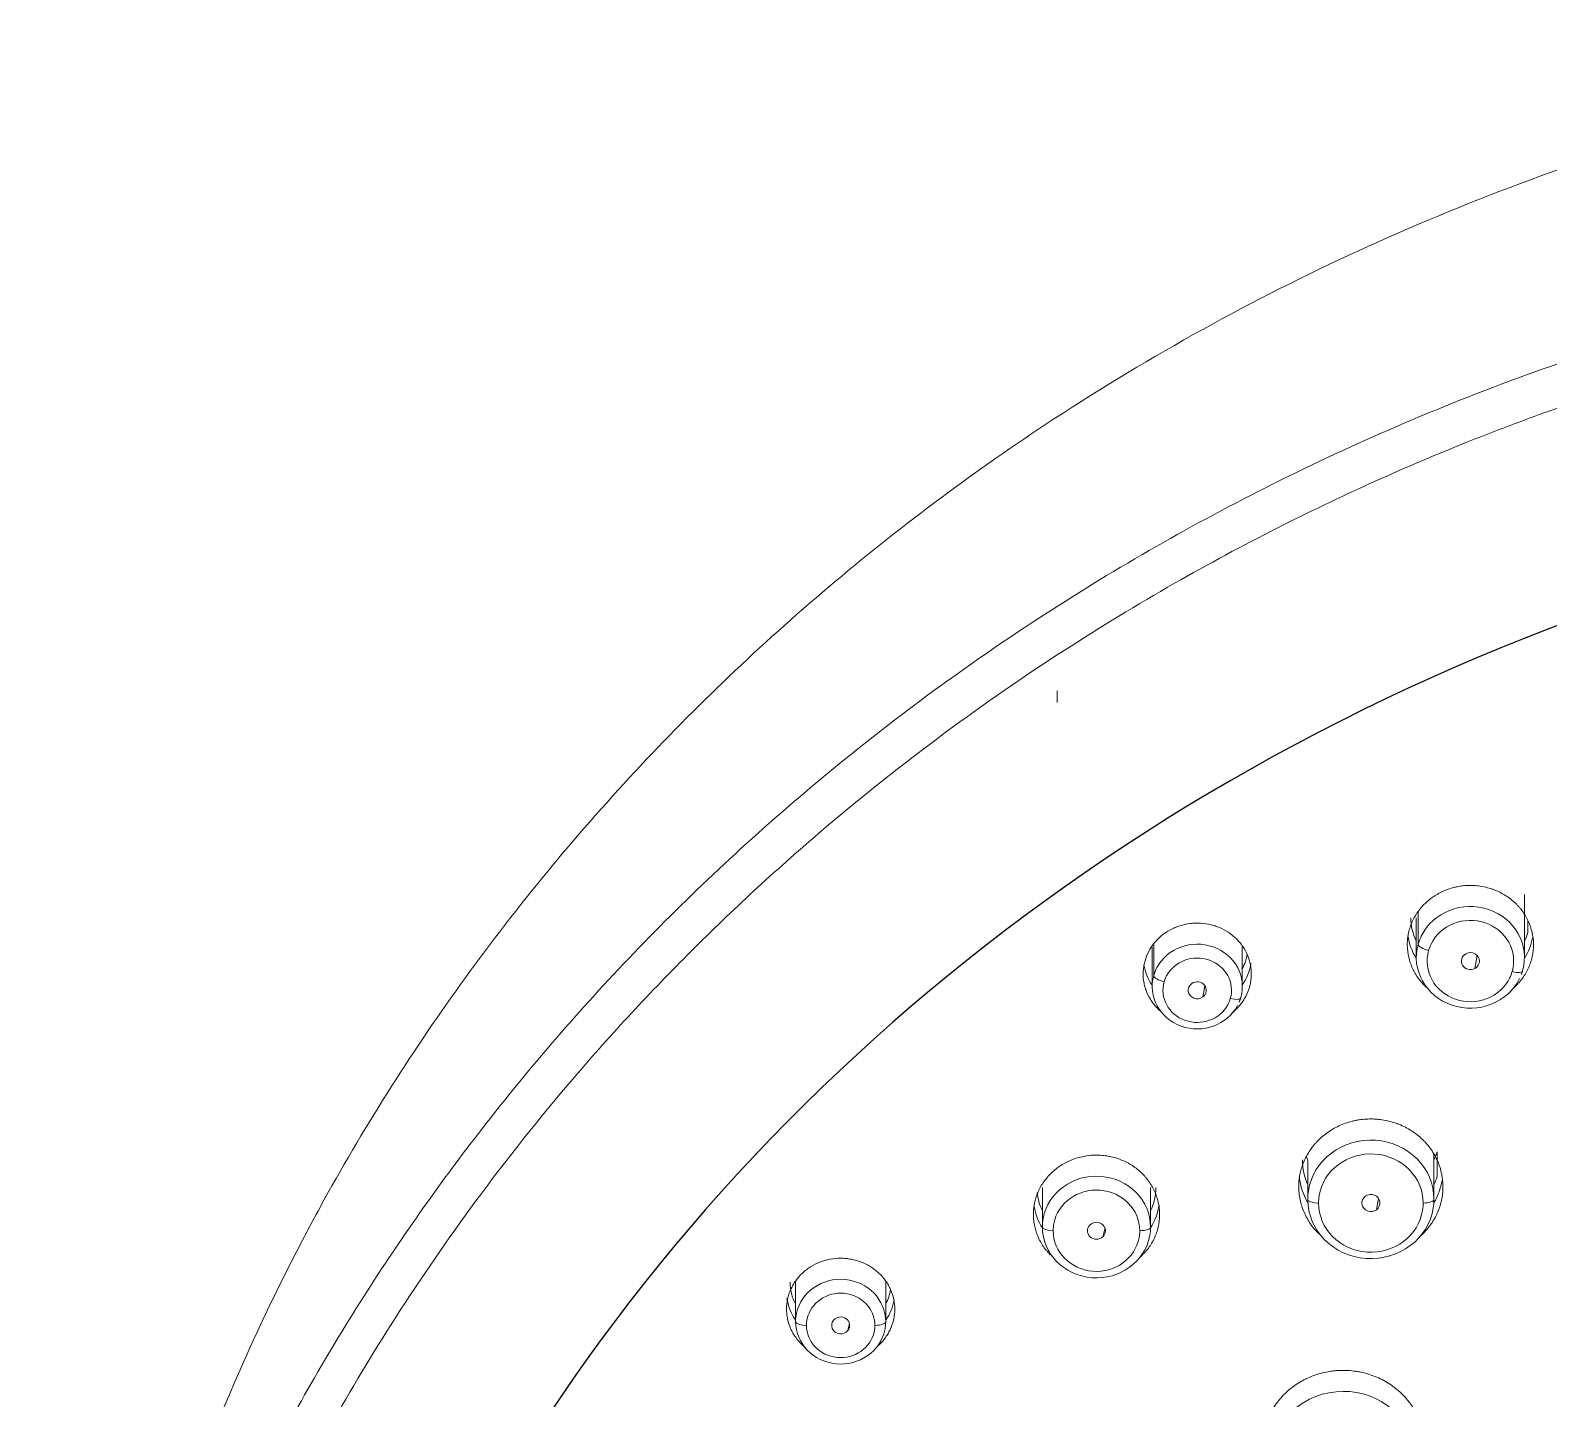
# Model space of a CAD drawing. Extents: x 3349 to 5808, y -3 to 827.
# Drawn here: x 3815.81 to 3849.5, y 551.68 to 582.03 of the extents above; entities that cross this region are included whole.
import ezdxf

# ---------------------------------------------------------------- set-up
doc = ezdxf.new("R2010")
doc.units = 0
doc.header["$LTSCALE"] = 4
doc.header["$MEASUREMENT"] = 0
doc.layers.get('0').update_dxf_attribs({"linetype": 'CONTINUOUS'})
doc.layers.add('1', color=7, linetype='CONTINUOUS')

msp = doc.modelspace()

# ---------------------------------------------------------------- linework, layer by layer
at = {"color": 7, "ltscale": 0.5}
msp.add_ellipse((3868.108, 529.628), major_axis=(-47.422, 0), ratio=0.896694, start_param=1.587359, end_param=7.826525, dxfattribs=at)
at = {"layer": '1', "color": 7, "linetype": 'Continuous', "lineweight": 18}
for p, q in [((3848.964, 562.345), (3848.964, 562.861)), ((3846.564, 562.345), (3846.564, 561.469)), ((3848.964, 561.469), (3848.964, 562.345)), ((3840.703, 561.697), (3840.703, 560.822)), ((3842.703, 560.822), (3842.703, 561.697)), ((3844.156, 556.102), (3844.156, 556.977)), ((3846.956, 556.977), (3846.956, 557.069)), ((3846.956, 556.102), (3846.956, 556.977)), ((3838.267, 555.488), (3838.267, 556.364)), ((3840.667, 555.488), (3840.667, 556.364)), ((3832.791, 553.389), (3832.791, 554.264)), ((3834.791, 553.389), (3834.791, 554.264))]:
    msp.add_line(p, q, dxfattribs=at)
at = {"layer": '1', "color": 7, "linetype": 'Continuous', "lineweight": 13}
for p, q in [((3846.605, 561.761), (3846.605, 562.468)), ((3849.039, 562.273), (3849.039, 562.024)), ((3840.737, 561.065), (3840.737, 561.745)), ((3847.865, 561.223), (3847.917, 561.509)), ((3841.825, 560.59), (3841.873, 560.839)), ((3847.024, 557.155), (3847.024, 556.608)), ((3845.678, 555.87), (3845.726, 556.119)), ((3839.609, 555.273), (3839.657, 555.467)), ((3833.95, 553.192), (3833.987, 553.347))]:
    msp.add_line(p, q, dxfattribs=at)
at = {"layer": '1', "color": 7, "linetype": 'Continuous', "lineweight": 18}
for centre, major_axis, ratio, start_param, end_param in [((3847.764, 561.469), (-1.2, 0), 0.939693, 2.879793, 5.850757), ((3847.764, 562.345), (1.32, 0), 0.939693, 3.141626, 3.571337), ((3847.764, 562.892), (-1.32, 0), 0.939693, 2.711865, 2.732237), ((3847.764, 562.345), (1.32, 0), 0.939693, 5.853458, 6.021386), ((3841.703, 560.822), (-1, 0), 0.939693, 2.879793, 5.816631), ((3847.764, 562.126), (-1.4, 0), 0.939693, 0.139694, 0.541393), ((3847.764, 561.469), (-1.2, 0), 0.939693, 6.021386, 8.99235), ((3847.764, 562.126), (-1.4, 0), 0.939693, 2.6002, 2.970564), ((3841.703, 561.478), (-1.2, 0), 0.939693, 0.158834, 0.585674), ((3841.703, 561.697), (1.123, 0), 0.939693, 5.810424, 6.130769), ((3841.703, 561.478), (-1.2, 0), 0.939693, 2.555911, 3.018432), ((3847.765, 561.387), (-0.2, 0), 0.939854, 5.238228, 8.37982), ((3847.765, 561.387), (-0.2, 0), 0.939854, 2.096635, 5.238228), ((3841.703, 560.822), (-1, 0), 0.939693, 6.021386, 8.958224), ((3841.703, 560.739), (-0.2, 0.001), 0.939839, 2.22989, 5.371482), ((3841.703, 560.739), (-0.2, 0.001), 0.939839, 5.371482, 8.513075), ((3845.556, 556.102), (-1.4, 0), 0.939693, 3.141593, 6.136932), ((3845.556, 556.977), (1.52, 0), 0.939693, 3.141625, 3.541639), ((3845.556, 557.525), (-1.52, 0), 0.939693, 0.34227, 0.400045), ((3845.556, 557.525), (-1.52, 0), 0.939693, 2.741563, 2.879793), ((3839.467, 555.488), (-1.2, 0), 0.939693, 3.141593, 6.112556), ((3845.556, 556.759), (-1.6, 0), 0.939693, 0.113269, 0.508259), ((3845.556, 556.977), (1.52, 0), 0.939693, 5.883156, 6.021386), ((3839.467, 556.364), (1.32, 0), 0.939693, 3.228526, 3.571304), ((3839.467, 556.364), (1.32, 0), 0.939693, 5.853475, 6.283185), ((3845.556, 556.102), (-1.4, 0), 0.939693, 6.136932, 6.283185), ((3845.556, 556.02), (-0.2, 0), 0.93973, 2.226318, 5.367911), ((3845.556, 556.759), (-1.6, 0), 0.939693, 2.633333, 2.984063), ((3839.467, 556.145), (-1.4, 0), 0.939693, 0.156315, 0.541352), ((3839.467, 556.145), (-1.4, 0), 0.939693, 2.600232, 3.016138), ((3845.556, 556.102), (-1.4, 0), 0.939693, 0, 2.995339), ((3845.556, 556.02), (-0.2, 0), 0.93973, 5.367911, 8.509504), ((3845.556, 556.102), (-1.4, 0), 0.939693, 2.995339, 3.141593), ((3839.467, 555.488), (-1.2, 0), 0.939693, 6.112556, 6.283185), ((3839.467, 555.406), (-0.2, 0.001), 0.939692, 2.358799, 5.500392), ((3839.467, 555.488), (-1.2, 0), 0.939693, 0, 2.970964), ((3839.467, 555.406), (-0.2, 0.001), 0.939692, 5.500392, 8.641984), ((3839.467, 555.488), (-1.2, 0), 0.939693, 2.970964, 3.141593), ((3833.791, 554.264), (1.123, 0), 0.939693, 3.141609, 3.61432), ((3833.791, 553.389), (-1, 0), 0.939693, 3.141593, 6.078431), ((3833.791, 554.045), (-1.2, 0), 0.939693, 0.116534, 0.585662), ((3833.791, 554.264), (1.123, 0), 0.939693, 5.810441, 6.12244), ((3833.791, 554.045), (-1.2, 0), 0.939693, 2.555931, 2.990403), ((3833.791, 553.389), (-1, 0), 0.939693, 6.078431, 6.283185), ((3833.791, 553.389), (-1, 0), 0.939693, 0, 2.936838), ((3833.791, 553.306), (-0.2, 0.001), 0.939542, 5.633258, 8.774851), ((3833.791, 553.306), (-0.2, 0.001), 0.939542, 2.491666, 5.633258), ((3833.791, 553.389), (-1, 0), 0.939693, 2.936838, 3.141593), ((3844.944, 550.34), (-1.6, 0), 0.939693, 3.403392, 6.417013)]:
    msp.add_ellipse(centre, major_axis=major_axis, ratio=ratio, start_param=start_param, end_param=end_param, dxfattribs=at)
at = {"layer": '1', "color": 7, "linetype": 'Continuous', "lineweight": 13}
for centre, major_axis, ratio, start_param, end_param in [((3847.764, 561.387), (-0.96, 0), 0.939693, 2.879793, 5.850757), ((3847.764, 561.469), (-1.2, 0), 0.939693, 5.850757, 6.021386), ((3846.837, 561.702), (0.231, -0.066), 0.330366, 3.235518, 4.806314), ((3847.764, 561.387), (-0.96, 0), 0.939693, 6.021386, 8.99235), ((3847.764, 561.387), (-0.96, 0), 0.939693, 5.850757, 6.021386), ((3841.703, 560.739), (-0.76, 0), 0.939693, 2.879793, 5.816631), ((3841.703, 560.822), (-1, 0), 0.939693, 5.816631, 6.021386), ((3840.969, 561.006), (0.231, -0.066), 0.330366, 3.235518, 4.806314), ((3841.703, 560.739), (-0.76, 0), 0.939693, 5.816631, 6.021386), ((3847.764, 561.387), (-0.96, 0), 0.939693, 2.709164, 2.879793), ((3848.692, 561.235), (-0.231, 0.066), 0.330366, 1.664722, 3.235518), ((3841.703, 560.739), (-0.76, 0), 0.939693, 6.021386, 8.958224), ((3841.703, 560.739), (-0.76, 0), 0.939693, 2.675039, 2.879793), ((3842.437, 560.637), (-0.231, 0.066), 0.330366, 1.664722, 3.235518), ((3845.556, 556.02), (-1.16, 0), 0.939693, 3.141593, 6.136932), ((3845.556, 556.977), (1.4, 0), 0.939693, 0, 0.108434), ((3839.467, 555.406), (-0.96, 0), 0.939693, 3.141593, 6.112556), ((3844.396, 556.102), (0.24, 0), 0.34202, 3.141593, 4.712389), ((3845.556, 556.02), (-1.16, 0), 0.939693, 6.136932, 6.283185), ((3845.556, 556.02), (-1.16, 0), 0.939693, 0, 2.995339), ((3845.556, 556.02), (-1.16, 0), 0.939693, 2.995339, 3.141593), ((3846.716, 556.102), (-0.24, 0), 0.34202, 1.570796, 3.141593), ((3839.467, 555.406), (-0.96, 0), 0.939693, 6.112556, 6.283185), ((3838.507, 555.488), (0.24, 0), 0.34202, 3.141593, 4.712389), ((3839.467, 555.406), (-0.96, 0), 0.939693, 0, 2.970964), ((3839.467, 555.406), (-0.96, 0), 0.939693, 2.970964, 3.141593), ((3840.427, 555.488), (-0.24, 0), 0.34202, 1.570796, 3.141593), ((3833.791, 553.307), (-0.76, 0), 0.939693, 3.141593, 6.078431), ((3833.031, 553.389), (0.24, 0), 0.34202, 3.141593, 4.712389), ((3833.791, 553.307), (-0.76, 0), 0.939693, 6.078431, 6.283185), ((3833.791, 553.307), (-0.76, 0), 0.939693, 0, 2.936838), ((3833.791, 553.307), (-0.76, 0), 0.939693, 2.936838, 3.141593), ((3834.551, 553.389), (-0.24, 0), 0.34202, 1.570796, 3.141593)]:
    msp.add_ellipse(centre, major_axis=major_axis, ratio=ratio, start_param=start_param, end_param=end_param, dxfattribs=at)
at = {"layer": '1', "color": 7, "linetype": 'Continuous', "lineweight": 18}
for points, knots in [([(3867.787, 582.027), (3865.172, 582.028), (3862.558, 581.84), (3858.681, 581.279), (3857.396, 581.046), (3854.849, 580.486), (3853.587, 580.161), (3849.844, 579.049), (3847.409, 578.129), (3842.719, 575.95), (3840.463, 574.691), (3838.323, 573.278)], [0, 0, 0, 0, 0.25, 0.25, 0.375, 0.375, 0.5, 0.5, 0.75, 0.75, 1, 1, 1, 1]), ([(3867.787, 577.688), (3866.647, 577.688), (3865.515, 577.653), (3863.272, 577.515), (3862.162, 577.412), (3858.869, 577.008), (3856.725, 576.611), (3852.571, 575.59), (3850.561, 574.967), (3847.66, 573.886), (3846.713, 573.501), (3844.859, 572.687), (3843.952, 572.258), (3841.296, 570.908), (3839.611, 569.926), (3836.42, 567.83), (3834.915, 566.716), (3832.091, 564.386), (3830.771, 563.17), (3828.317, 560.663), (3827.183, 559.372), (3825.096, 556.742), (3824.143, 555.404), (3822.412, 552.702), (3821.632, 551.339), (3820.237, 548.61), (3819.622, 547.243), (3818.545, 544.523), (3818.083, 543.17), (3817.299, 540.493), (3816.978, 539.169), (3816.461, 536.563), (3816.264, 535.281), (3815.98, 532.77), (3815.892, 531.541), (3815.811, 529.142), (3815.818, 527.973), (3815.916, 525.699), (3816.007, 524.595), (3816.256, 522.458), (3816.414, 521.425), (3816.785, 519.431), (3816.998, 518.47), (3817.466, 516.623), (3817.722, 515.737), (3818.261, 514.038), (3818.545, 513.225), (3819.13, 511.673), (3819.431, 510.933), (3820.04, 509.523), (3820.348, 508.854), (3820.961, 507.583), (3821.267, 506.982), (3821.868, 505.845), (3822.163, 505.31), (3822.737, 504.302), (3823.015, 503.83), (3823.547, 502.945), (3823.802, 502.533), (3824.284, 501.767), (3824.511, 501.413), (3825.146, 500.434), (3825.509, 499.894), (3825.951, 499.247), (3826.081, 499.059), (3826.25, 498.816), (3826.302, 498.742), (3826.373, 498.641), (3826.407, 498.593), (3826.444, 498.541), (3826.461, 498.516), (3826.47, 498.504), (3826.474, 498.498), (3826.476, 498.495), (3826.477, 498.494), (3826.477, 498.493), (3826.478, 498.493), (3826.478, 498.492), (3826.478, 498.492), (3826.478, 498.492), (3826.478, 498.492), (3826.478, 498.492), (3827.078, 497.644), (3827.7, 496.803), (3828.999, 495.145), (3829.675, 494.328), (3830.726, 493.122), (3831.082, 492.724), (3831.807, 491.933), (3832.175, 491.541), (3833.296, 490.377), (3834.063, 489.615), (3835.223, 488.48), (3835.611, 488.103), (3836.388, 487.348), (3836.776, 486.97), (3837.939, 485.83), (3838.712, 485.064), (3840.242, 483.506), (3840.999, 482.715), (3842.486, 481.1), (3843.217, 480.275), (3844.636, 478.582), (3845.326, 477.714), (3846.647, 475.926), (3847.279, 475.006), (3848.171, 473.584), (3848.459, 473.103), (3849.014, 472.126), (3849.281, 471.631), (3850.053, 470.124), (3850.528, 469.093), (3851.177, 467.513), (3851.383, 466.981), (3851.774, 465.906), (3851.96, 465.363), (3852.487, 463.722), (3852.799, 462.61), (3853.355, 460.359), (3853.598, 459.219), (3854.023, 456.919), (3854.205, 455.759), (3854.521, 453.422), (3854.655, 452.245), (3854.885, 449.88), (3854.982, 448.691), (3855.086, 447.198), (3855.109, 446.862), (3855.131, 446.52), (3855.133, 446.478), (3855.134, 446.469), (3855.134, 446.464), (3855.135, 446.449), (3855.137, 446.42), (3855.144, 446.313), (3855.159, 446.059), (3855.211, 445.197), (3855.253, 444.404), (3855.346, 442.48), (3855.397, 432.158), (3855.485, 429.491), (3855.52, 428.132), (3855.58, 425.364), (3855.605, 423.955), (3855.646, 421.087), (3855.664, 419.628), (3855.695, 416.66), (3855.708, 415.152), (3855.73, 412.085), (3855.74, 410.527), (3855.749, 408.746), (3855.75, 408.523), (3855.751, 408.297), (3855.751, 408.269), (3855.751, 408.264), (3855.751, 408.262), (3855.751, 408.258), (3855.751, 408.249), (3855.751, 408.224), (3855.752, 408.14), (3855.753, 407.942), (3855.756, 407.275), (3855.758, 406.676), (3855.764, 405.252), (3855.767, 404.322), (3855.775, 401.586), (3855.779, 399.837), (3855.785, 396.489), (3855.787, 394.889), (3855.791, 390.315), (3855.792, 387.565), (3855.793, 382.663), (3855.793, 380.511), (3855.793, 378.658)], [0, 0, 0, 0, 0.007812, 0.007812, 0.015625, 0.015625, 0.03125, 0.03125, 0.046875, 0.046875, 0.054687, 0.054687, 0.0625, 0.0625, 0.078125, 0.078125, 0.09375, 0.09375, 0.109375, 0.109375, 0.125, 0.125, 0.140625, 0.140625, 0.15625, 0.15625, 0.171875, 0.171875, 0.1875, 0.1875, 0.203125, 0.203125, 0.21875, 0.21875, 0.234375, 0.234375, 0.25, 0.25, 0.265625, 0.265625, 0.28125, 0.28125, 0.296875, 0.296875, 0.3125, 0.3125, 0.328125, 0.328125, 0.34375, 0.34375, 0.359375, 0.359375, 0.375, 0.375, 0.390625, 0.390625, 0.40625, 0.40625, 0.421875, 0.421875, 0.4375, 0.4375, 0.46875, 0.46875, 0.484375, 0.484375, 0.492187, 0.492187, 0.496094, 0.498047, 0.499023, 0.499512, 0.499756, 0.499878, 0.499939, 0.499969, 0.499985, 0.499992, 0.499996, 0.499998, 0.499998, 0.5, 0.5, 0.515625, 0.515625, 0.53125, 0.53125, 0.539062, 0.539062, 0.546875, 0.546875, 0.5625, 0.5625, 0.570312, 0.570312, 0.578125, 0.578125, 0.59375, 0.59375, 0.609375, 0.609375, 0.625, 0.625, 0.640625, 0.640625, 0.65625, 0.65625, 0.664062, 0.664062, 0.671875, 0.671875, 0.6875, 0.6875, 0.695312, 0.695312, 0.703125, 0.703125, 0.71875, 0.71875, 0.734375, 0.734375, 0.75, 0.75, 0.765625, 0.765625, 0.78125, 0.78125, 0.785156, 0.785645, 0.785706, 0.785706, 0.785767, 0.785767, 0.785889, 0.786133, 0.787109, 0.789062, 0.796875, 0.796875, 0.8125, 0.8125, 0.828125, 0.828125, 0.84375, 0.84375, 0.859375, 0.859375, 0.875, 0.875, 0.890625, 0.890625, 0.892578, 0.892822, 0.892853, 0.892853, 0.892868, 0.892868, 0.892883, 0.892944, 0.893066, 0.893555, 0.894531, 0.898437, 0.898437, 0.90625, 0.90625, 0.921875, 0.921875, 0.9375, 0.9375, 0.96875, 0.96875, 1, 1, 1, 1]), ([(3838.323, 573.278), (3837.487, 572.725), (3836.668, 572.149), (3835.069, 570.951), (3832.727, 569.086), (3830.57, 567.03), (3828.551, 564.86), (3827.901, 564.118), (3826.649, 562.599), (3824.845, 560.267), (3823.005, 557.377), (3821.862, 555.226), (3821.418, 554.36), (3820.773, 553.05), (3819.416, 549.931), (3818.51, 547.172), (3817.903, 544.847), (3817.789, 544.381), (3817.576, 543.447), (3817.33, 542.283), (3817.13, 541.11), (3817.028, 540.406)], [0, 0, 0, 0, 0.072762, 0.072762, 0.145523, 0.291047, 0.291047, 0.363808, 0.363808, 0.43657, 0.582093, 0.618474, 0.618474, 0.654855, 0.727617, 0.87314, 0.87314, 0.909521, 0.909521, 0.945902, 1, 1, 1, 1]), ([(3846.798, 560.797), (3846.779, 560.814), (3846.761, 560.831), (3846.727, 560.865), (3846.712, 560.881), (3846.682, 560.914), (3846.668, 560.931), (3846.598, 561.017), (3846.55, 561.089), (3846.499, 561.186), (3846.489, 561.205), (3846.471, 561.245), (3846.462, 561.265), (3846.438, 561.326), (3846.424, 561.367), (3846.388, 561.491), (3846.374, 561.576), (3846.366, 561.684), (3846.365, 561.706), (3846.364, 561.749), (3846.364, 561.771), (3846.367, 561.835), (3846.374, 561.921), (3846.39, 562.005), (3846.406, 562.068), (3846.412, 562.089), (3846.424, 562.13), (3846.431, 562.151), (3846.468, 562.254), (3846.506, 562.332), (3846.574, 562.443), (3846.599, 562.479), (3846.639, 562.532), (3846.653, 562.55), (3846.682, 562.584), (3846.697, 562.6), (3846.772, 562.681), (3846.838, 562.74), (3846.929, 562.805), (3846.948, 562.818), (3846.986, 562.843), (3847.005, 562.855), (3847.064, 562.889), (3847.104, 562.91), (3847.226, 562.967), (3847.312, 562.997), (3847.423, 563.025), (3847.446, 563.03), (3847.491, 563.04), (3847.513, 563.044), (3847.581, 563.054), (3847.671, 563.064), (3847.763, 563.065), (3847.832, 563.063), (3847.855, 563.062), (3847.901, 563.059), (3847.924, 563.056), (3848.037, 563.042), (3848.126, 563.023), (3848.235, 562.988), (3848.256, 562.981), (3848.299, 562.965), (3848.32, 562.957), (3848.383, 562.93), (3848.424, 562.91), (3848.464, 562.888)], [0, 0, 0, 0, 0.019276, 0.019276, 0.036185, 0.036185, 0.053094, 0.053094, 0.12073, 0.12073, 0.137639, 0.137639, 0.154548, 0.154548, 0.188367, 0.188367, 0.256003, 0.256003, 0.272912, 0.272912, 0.289821, 0.289821, 0.323639, 0.357457, 0.357457, 0.374366, 0.374366, 0.391275, 0.391275, 0.458911, 0.458911, 0.492729, 0.492729, 0.509638, 0.509638, 0.526547, 0.526547, 0.594183, 0.594183, 0.611092, 0.611092, 0.628001, 0.628001, 0.661819, 0.661819, 0.729456, 0.729456, 0.746365, 0.746365, 0.763274, 0.763274, 0.797092, 0.83091, 0.83091, 0.847819, 0.847819, 0.864728, 0.864728, 0.932364, 0.932364, 0.949273, 0.949273, 0.966182, 0.966182, 1, 1, 1, 1]), ([(3848.464, 562.888), (3848.545, 562.845), (3848.619, 562.795), (3848.722, 562.71), (3848.754, 562.68), (3848.802, 562.633), (3848.817, 562.617), (3848.847, 562.584), (3848.861, 562.567), (3848.931, 562.481), (3848.979, 562.409), (3849.03, 562.312), (3849.04, 562.293), (3849.058, 562.253), (3849.067, 562.233), (3849.091, 562.172), (3849.105, 562.131), (3849.14, 562.007), (3849.155, 561.922), (3849.163, 561.814), (3849.164, 561.792), (3849.165, 561.749), (3849.164, 561.727), (3849.162, 561.663), (3849.155, 561.577), (3849.138, 561.493), (3849.123, 561.43), (3849.117, 561.409), (3849.105, 561.368), (3849.098, 561.347), (3849.061, 561.244), (3849.023, 561.166), (3848.955, 561.055), (3848.93, 561.018), (3848.889, 560.966), (3848.876, 560.948), (3848.847, 560.914), (3848.832, 560.898), (3848.781, 560.843), (3848.743, 560.807), (3848.703, 560.772)], [0, 0, 0, 0, 0.104205, 0.104205, 0.156307, 0.156307, 0.182358, 0.182358, 0.208409, 0.208409, 0.312614, 0.312614, 0.338665, 0.338665, 0.364716, 0.364716, 0.416819, 0.416819, 0.521023, 0.521023, 0.547075, 0.547075, 0.573126, 0.573126, 0.625228, 0.67733, 0.67733, 0.703382, 0.703382, 0.729433, 0.729433, 0.833637, 0.833637, 0.88574, 0.88574, 0.911791, 0.911791, 0.937842, 0.937842, 1, 1, 1, 1]), ([(3842.014, 562.191), (3841.937, 562.21), (3841.86, 562.222), (3841.743, 562.229), (3841.704, 562.23), (3841.645, 562.228), (3841.625, 562.227), (3841.585, 562.224), (3841.566, 562.222), (3841.468, 562.21), (3841.392, 562.193), (3841.299, 562.164), (3841.281, 562.157), (3841.244, 562.144), (3841.226, 562.137), (3841.172, 562.114), (3841.137, 562.097), (3841.035, 562.041), (3840.972, 561.999), (3840.898, 561.938), (3840.883, 561.925), (3840.855, 561.899), (3840.841, 561.886), (3840.801, 561.846), (3840.75, 561.79), (3840.705, 561.729), (3840.674, 561.682), (3840.664, 561.666), (3840.645, 561.634), (3840.636, 561.617), (3840.592, 561.534), (3840.565, 561.465), (3840.534, 561.359), (3840.526, 561.323), (3840.516, 561.268), (3840.513, 561.249), (3840.509, 561.212), (3840.507, 561.194), (3840.501, 561.102), (3840.503, 561.029), (3840.516, 560.937), (3840.519, 560.919), (3840.526, 560.882), (3840.53, 560.864), (3840.543, 560.81), (3840.554, 560.774), (3840.592, 560.67), (3840.624, 560.603), (3840.673, 560.522), (3840.684, 560.506), (3840.705, 560.475), (3840.738, 560.429), (3840.799, 560.358), (3840.853, 560.305), (3840.888, 560.274), (3840.894, 560.268), (3840.901, 560.263)], [0, 0, 0, 0, 0.073492, 0.073492, 0.110237, 0.110237, 0.12861, 0.12861, 0.146983, 0.146983, 0.220475, 0.220475, 0.238848, 0.238848, 0.257221, 0.257221, 0.293966, 0.293966, 0.367458, 0.367458, 0.385831, 0.385831, 0.404204, 0.404204, 0.44095, 0.477695, 0.477695, 0.496068, 0.496068, 0.514441, 0.514441, 0.587933, 0.587933, 0.624679, 0.624679, 0.643051, 0.643051, 0.661424, 0.661424, 0.734916, 0.734916, 0.753289, 0.753289, 0.771662, 0.771662, 0.808407, 0.808407, 0.881899, 0.881899, 0.900272, 0.900272, 0.918645, 0.955391, 0.992136, 0.992136, 1, 1, 1, 1]), ([(3842.47, 560.234), (3842.478, 560.241), (3842.486, 560.247), (3842.509, 560.265), (3842.523, 560.278), (3842.552, 560.304), (3842.566, 560.317), (3842.606, 560.358), (3842.657, 560.414), (3842.701, 560.474), (3842.732, 560.521), (3842.742, 560.537), (3842.761, 560.569), (3842.771, 560.586), (3842.814, 560.669), (3842.842, 560.738), (3842.872, 560.844), (3842.881, 560.88), (3842.89, 560.935), (3842.893, 560.954), (3842.898, 560.991), (3842.899, 561.009), (3842.906, 561.101), (3842.903, 561.175), (3842.891, 561.266), (3842.888, 561.284), (3842.88, 561.321), (3842.876, 561.339), (3842.863, 561.393), (3842.852, 561.429), (3842.815, 561.533), (3842.782, 561.6), (3842.733, 561.681), (3842.723, 561.697), (3842.701, 561.728), (3842.668, 561.774), (3842.608, 561.846), (3842.553, 561.899), (3842.496, 561.949), (3842.465, 561.973), (3842.372, 562.041), (3842.305, 562.08), (3842.218, 562.121), (3842.2, 562.128), (3842.164, 562.143), (3842.145, 562.15), (3842.09, 562.17), (3842.052, 562.181), (3842.014, 562.191)], [0, 0, 0, 0, 0.011769, 0.011769, 0.034229, 0.034229, 0.056689, 0.056689, 0.101608, 0.146528, 0.146528, 0.168988, 0.168988, 0.191447, 0.191447, 0.281287, 0.281287, 0.326206, 0.326206, 0.348666, 0.348666, 0.371126, 0.371126, 0.460965, 0.460965, 0.483425, 0.483425, 0.505884, 0.505884, 0.550804, 0.550804, 0.640643, 0.640643, 0.663103, 0.663103, 0.685563, 0.730482, 0.775402, 0.775402, 0.820322, 0.820322, 0.910161, 0.910161, 0.932621, 0.932621, 0.95508, 0.95508, 1, 1, 1, 1]), ([(3844.433, 555.31), (3844.418, 555.324), (3844.403, 555.338), (3844.371, 555.371), (3844.353, 555.389), (3844.319, 555.427), (3844.302, 555.446), (3844.222, 555.544), (3844.167, 555.627), (3844.11, 555.737), (3844.093, 555.771), (3844.078, 555.805), (3844.068, 555.828), (3844.063, 555.839), (3844.04, 555.897), (3844.024, 555.944), (3843.983, 556.086), (3843.966, 556.183), (3843.958, 556.306), (3843.957, 556.331), (3843.956, 556.381), (3843.956, 556.406), (3843.958, 556.479), (3843.967, 556.577), (3843.986, 556.674), (3844.003, 556.745), (3844.01, 556.769), (3844.024, 556.817), (3844.032, 556.841), (3844.074, 556.958), (3844.118, 557.047), (3844.196, 557.174), (3844.224, 557.216), (3844.27, 557.276), (3844.286, 557.296), (3844.319, 557.335), (3844.335, 557.354), (3844.422, 557.446), (3844.498, 557.513), (3844.602, 557.588), (3844.623, 557.603), (3844.655, 557.624), (3844.666, 557.631), (3844.688, 557.645), (3844.744, 557.678), (3844.801, 557.708), (3844.941, 557.773), (3845.039, 557.807), (3845.166, 557.84), (3845.192, 557.846), (3845.243, 557.856), (3845.269, 557.861), (3845.346, 557.873), (3845.45, 557.884), (3845.554, 557.886), (3845.633, 557.883), (3845.659, 557.882), (3845.712, 557.878), (3845.738, 557.875), (3845.868, 557.859), (3845.969, 557.837), (3846.093, 557.798), (3846.118, 557.789), (3846.167, 557.771), (3846.191, 557.761), (3846.263, 557.731), (3846.31, 557.708), (3846.356, 557.683)], [0, 0, 0, 0, 0.013773, 0.013773, 0.030777, 0.030777, 0.047781, 0.047781, 0.115797, 0.115797, 0.132801, 0.141303, 0.141303, 0.149804, 0.149804, 0.183812, 0.183812, 0.251828, 0.251828, 0.268832, 0.268832, 0.285836, 0.285836, 0.319844, 0.353851, 0.353851, 0.370855, 0.370855, 0.387859, 0.387859, 0.455875, 0.455875, 0.489883, 0.489883, 0.506887, 0.506887, 0.523891, 0.523891, 0.591906, 0.591906, 0.60891, 0.60891, 0.617412, 0.617412, 0.625914, 0.659922, 0.659922, 0.727937, 0.727937, 0.744941, 0.744941, 0.761945, 0.761945, 0.795953, 0.829961, 0.829961, 0.846965, 0.846965, 0.863969, 0.863969, 0.931984, 0.931984, 0.948988, 0.948988, 0.965992, 0.965992, 1, 1, 1, 1]), ([(3846.356, 557.683), (3846.447, 557.634), (3846.532, 557.576), (3846.65, 557.479), (3846.687, 557.445), (3846.741, 557.391), (3846.759, 557.373), (3846.793, 557.335), (3846.809, 557.316), (3846.889, 557.218), (3846.944, 557.135), (3847.002, 557.025), (3847.019, 556.991), (3847.034, 556.957), (3847.044, 556.934), (3847.049, 556.922), (3847.072, 556.864), (3847.088, 556.817), (3847.128, 556.675), (3847.145, 556.579), (3847.154, 556.455), (3847.155, 556.43), (3847.156, 556.381), (3847.156, 556.356), (3847.153, 556.283), (3847.145, 556.185), (3847.126, 556.088), (3847.108, 556.016), (3847.102, 555.993), (3847.087, 555.945), (3847.08, 555.921), (3847.037, 555.804), (3846.994, 555.715), (3846.916, 555.587), (3846.888, 555.546), (3846.842, 555.486), (3846.826, 555.466), (3846.793, 555.427), (3846.776, 555.408), (3846.725, 555.353), (3846.689, 555.318), (3846.652, 555.285)], [0, 0, 0, 0, 0.105352, 0.105352, 0.158028, 0.158028, 0.184366, 0.184366, 0.210704, 0.210704, 0.316056, 0.316056, 0.342394, 0.355563, 0.355563, 0.368732, 0.368732, 0.421407, 0.421407, 0.526759, 0.526759, 0.553097, 0.553097, 0.579435, 0.579435, 0.632111, 0.684787, 0.684787, 0.711125, 0.711125, 0.737463, 0.737463, 0.842815, 0.842815, 0.895491, 0.895491, 0.921829, 0.921829, 0.948167, 0.948167, 1, 1, 1, 1]), ([(3838.442, 554.872), (3838.433, 554.881), (3838.424, 554.89), (3838.4, 554.915), (3838.385, 554.932), (3838.357, 554.966), (3838.343, 554.983), (3838.302, 555.036), (3838.277, 555.072), (3838.209, 555.184), (3838.171, 555.262), (3838.134, 555.364), (3838.127, 555.385), (3838.115, 555.427), (3838.109, 555.448), (3838.093, 555.511), (3838.077, 555.595), (3838.069, 555.68), (3838.067, 555.745), (3838.067, 555.767), (3838.068, 555.81), (3838.069, 555.832), (3838.076, 555.94), (3838.091, 556.024), (3838.126, 556.149), (3838.14, 556.19), (3838.165, 556.25), (3838.173, 556.271), (3838.192, 556.31), (3838.201, 556.33), (3838.252, 556.426), (3838.3, 556.499), (3838.37, 556.585), (3838.384, 556.601), (3838.414, 556.635), (3838.429, 556.651), (3838.476, 556.698), (3838.509, 556.728), (3838.612, 556.813), (3838.686, 556.863), (3838.786, 556.917), (3838.806, 556.928), (3838.847, 556.947), (3838.868, 556.957), (3838.93, 556.983), (3839.015, 557.015), (3839.103, 557.039), (3839.17, 557.053), (3839.193, 557.058), (3839.238, 557.066), (3839.261, 557.069), (3839.375, 557.083), (3839.466, 557.086), (3839.58, 557.079), (3839.603, 557.077), (3839.648, 557.072), (3839.671, 557.069), (3839.74, 557.059), (3839.785, 557.05), (3839.829, 557.038)], [0, 0, 0, 0, 0.011031, 0.011031, 0.03005, 0.03005, 0.049068, 0.049068, 0.087105, 0.087105, 0.16318, 0.16318, 0.182199, 0.182199, 0.201217, 0.201217, 0.239255, 0.277292, 0.277292, 0.29631, 0.29631, 0.315329, 0.315329, 0.391404, 0.391404, 0.429441, 0.429441, 0.44846, 0.44846, 0.467478, 0.467478, 0.543553, 0.543553, 0.562571, 0.562571, 0.58159, 0.58159, 0.619627, 0.619627, 0.695702, 0.695702, 0.71472, 0.71472, 0.733739, 0.733739, 0.771776, 0.809814, 0.809814, 0.828832, 0.828832, 0.847851, 0.847851, 0.923925, 0.923925, 0.942944, 0.942944, 0.961963, 0.961963, 1, 1, 1, 1]), ([(3839.829, 557.038), (3839.919, 557.016), (3840.004, 556.985), (3840.127, 556.929), (3840.167, 556.908), (3840.225, 556.874), (3840.245, 556.862), (3840.283, 556.837), (3840.301, 556.824), (3840.392, 556.759), (3840.459, 556.7), (3840.534, 556.619), (3840.549, 556.603), (3840.578, 556.569), (3840.592, 556.551), (3840.632, 556.499), (3840.657, 556.462), (3840.725, 556.351), (3840.763, 556.273), (3840.8, 556.17), (3840.807, 556.15), (3840.82, 556.108), (3840.825, 556.087), (3840.841, 556.024), (3840.857, 555.94), (3840.865, 555.854), (3840.867, 555.79), (3840.867, 555.768), (3840.867, 555.725), (3840.866, 555.703), (3840.858, 555.595), (3840.843, 555.51), (3840.808, 555.386), (3840.794, 555.345), (3840.77, 555.284), (3840.761, 555.264), (3840.743, 555.224), (3840.733, 555.205), (3840.682, 555.108), (3840.634, 555.036), (3840.565, 554.95), (3840.55, 554.933), (3840.52, 554.9), (3840.505, 554.884), (3840.471, 554.85), (3840.452, 554.832), (3840.432, 554.814)], [0, 0, 0, 0, 0.092648, 0.092648, 0.138973, 0.138973, 0.162135, 0.162135, 0.185297, 0.185297, 0.277945, 0.277945, 0.301107, 0.301107, 0.324269, 0.324269, 0.370593, 0.370593, 0.463242, 0.463242, 0.486404, 0.486404, 0.509566, 0.509566, 0.55589, 0.602214, 0.602214, 0.625376, 0.625376, 0.648538, 0.648538, 0.741187, 0.741187, 0.787511, 0.787511, 0.810673, 0.810673, 0.833835, 0.833835, 0.926484, 0.926484, 0.949646, 0.949646, 0.972808, 0.972808, 1, 1, 1, 1]), ([(3833.791, 554.796), (3833.712, 554.796), (3833.634, 554.788), (3833.519, 554.767), (3833.481, 554.758), (3833.424, 554.742), (3833.405, 554.736), (3833.368, 554.724), (3833.35, 554.717), (3833.259, 554.682), (3833.19, 554.647), (3833.108, 554.596), (3833.092, 554.585), (3833.061, 554.563), (3833.045, 554.552), (3832.999, 554.516), (3832.97, 554.491), (3832.887, 554.413), (3832.837, 554.357), (3832.782, 554.28), (3832.772, 554.264), (3832.751, 554.232), (3832.742, 554.216), (3832.714, 554.167), (3832.681, 554.101), (3832.654, 554.031), (3832.637, 553.978), (3832.632, 553.961), (3832.622, 553.925), (3832.618, 553.906), (3832.598, 553.815), (3832.591, 553.742), (3832.591, 553.632), (3832.593, 553.595), (3832.598, 553.54), (3832.601, 553.521), (3832.607, 553.484), (3832.61, 553.466), (3832.629, 553.376), (3832.652, 553.305), (3832.689, 553.22), (3832.697, 553.203), (3832.714, 553.17), (3832.723, 553.153), (3832.751, 553.104), (3832.771, 553.072), (3832.836, 552.981), (3832.886, 552.924), (3832.956, 552.858), (3832.97, 552.845), (3832.993, 552.825), (3833.001, 552.818), (3833.01, 552.811)], [0, 0, 0, 0, 0.080681, 0.080681, 0.121021, 0.121021, 0.141192, 0.141192, 0.161362, 0.161362, 0.242043, 0.242043, 0.262213, 0.262213, 0.282383, 0.282383, 0.322724, 0.322724, 0.403405, 0.403405, 0.423575, 0.423575, 0.443745, 0.443745, 0.484086, 0.524426, 0.524426, 0.544596, 0.544596, 0.564767, 0.564767, 0.645448, 0.645448, 0.685788, 0.685788, 0.705958, 0.705958, 0.726129, 0.726129, 0.80681, 0.80681, 0.82698, 0.82698, 0.84715, 0.84715, 0.887491, 0.887491, 0.968171, 0.968171, 0.988342, 0.988342, 1, 1, 1, 1]), ([(3834.632, 552.863), (3834.634, 552.865), (3834.637, 552.868), (3834.695, 552.922), (3834.744, 552.979), (3834.799, 553.056), (3834.81, 553.072), (3834.83, 553.104), (3834.84, 553.12), (3834.868, 553.169), (3834.901, 553.235), (3834.927, 553.304), (3834.945, 553.357), (3834.95, 553.375), (3834.959, 553.411), (3834.964, 553.429), (3834.983, 553.52), (3834.991, 553.593), (3834.991, 553.704), (3834.989, 553.741), (3834.983, 553.796), (3834.981, 553.815), (3834.975, 553.851), (3834.972, 553.869), (3834.952, 553.96), (3834.93, 554.03), (3834.892, 554.115), (3834.884, 554.132), (3834.867, 554.166), (3834.859, 554.183), (3834.831, 554.232), (3834.811, 554.263), (3834.745, 554.355), (3834.696, 554.412), (3834.626, 554.478), (3834.612, 554.491), (3834.582, 554.516), (3834.568, 554.528), (3834.522, 554.563), (3834.459, 554.606), (3834.392, 554.644), (3834.323, 554.679), (3834.287, 554.695), (3834.178, 554.738), (3834.103, 554.759), (3834.007, 554.777), (3833.988, 554.781), (3833.949, 554.786), (3833.929, 554.788), (3833.87, 554.794), (3833.83, 554.796), (3833.791, 554.796)], [0, 0, 0, 0, 0.003819, 0.003819, 0.086834, 0.086834, 0.107588, 0.107588, 0.128341, 0.128341, 0.169849, 0.211356, 0.211356, 0.23211, 0.23211, 0.252864, 0.252864, 0.335879, 0.335879, 0.377387, 0.377387, 0.39814, 0.39814, 0.418894, 0.418894, 0.501909, 0.501909, 0.522663, 0.522663, 0.543417, 0.543417, 0.584924, 0.584924, 0.66794, 0.66794, 0.688693, 0.688693, 0.709447, 0.709447, 0.750955, 0.792462, 0.792462, 0.83397, 0.83397, 0.916985, 0.916985, 0.937739, 0.937739, 0.958492, 0.958492, 1, 1, 1, 1]), ([(3845.844, 552.083), (3845.792, 552.111), (3845.687, 552.161), (3845.524, 552.222), (3845.411, 552.252), (3845.325, 552.271), (3845.295, 552.277), (3845.237, 552.287), (3845.208, 552.291), (3845.12, 552.302), (3845.003, 552.311), (3844.886, 552.309), (3844.798, 552.304), (3844.754, 552.3), (3844.71, 552.295), (3844.68, 552.291), (3844.666, 552.289), (3844.592, 552.278), (3844.477, 552.254), (3844.31, 552.204), (3844.202, 552.16), (3844.122, 552.123), (3844.096, 552.11), (3844.044, 552.083), (3844.018, 552.069), (3843.943, 552.025), (3843.847, 551.962), (3843.757, 551.891), (3843.693, 551.834), (3843.672, 551.815), (3843.631, 551.775), (3843.61, 551.754), (3843.552, 551.691), (3843.479, 551.605), (3843.383, 551.466), (3843.329, 551.367), (3843.293, 551.291), (3843.281, 551.266), (3843.259, 551.214), (3843.249, 551.188), (3843.221, 551.109), (3843.188, 551.003), (3843.167, 550.895), (3843.156, 550.812), (3843.153, 550.785), (3843.149, 550.743), (3843.148, 550.729), (3843.146, 550.701), (3843.143, 550.632), (3843.145, 550.507), (3843.165, 550.343), (3843.19, 550.235), (3843.213, 550.154), (3843.221, 550.127), (3843.239, 550.074), (3843.249, 550.048), (3843.28, 549.97), (3843.326, 549.869), (3843.383, 549.772), (3843.43, 549.702), (3843.446, 549.678), (3843.48, 549.632), (3843.497, 549.61), (3843.551, 549.544), (3843.627, 549.46), (3843.711, 549.383), (3843.756, 549.346), (3843.756, 549.346), (3843.756, 549.346)], [0, 0, 0, 0, 0.033327, 0.066653, 0.09998, 0.09998, 0.116643, 0.116643, 0.133307, 0.133307, 0.166633, 0.19996, 0.19996, 0.216623, 0.224955, 0.224955, 0.233287, 0.233287, 0.266613, 0.29994, 0.333267, 0.333267, 0.34993, 0.34993, 0.366593, 0.366593, 0.39992, 0.433247, 0.433247, 0.44991, 0.44991, 0.466573, 0.466573, 0.4999, 0.533227, 0.566553, 0.566553, 0.583217, 0.583217, 0.59988, 0.59988, 0.633207, 0.666533, 0.666533, 0.683197, 0.683197, 0.691528, 0.691528, 0.69986, 0.733187, 0.766513, 0.79984, 0.79984, 0.816503, 0.816503, 0.833167, 0.833167, 0.866493, 0.89982, 0.89982, 0.916483, 0.916483, 0.933147, 0.933147, 0.966473, 0.9998, 0.9998, 1, 1, 1, 1]), ([(3846.219, 549.423), (3846.225, 549.428), (3846.231, 549.434), (3846.257, 549.46), (3846.277, 549.48), (3846.336, 549.543), (3846.409, 549.63), (3846.505, 549.769), (3846.559, 549.867), (3846.595, 549.943), (3846.607, 549.969), (3846.629, 550.021), (3846.639, 550.047), (3846.667, 550.125), (3846.699, 550.231), (3846.721, 550.34), (3846.732, 550.422), (3846.735, 550.45), (3846.739, 550.492), (3846.74, 550.506), (3846.742, 550.534), (3846.745, 550.603), (3846.743, 550.727), (3846.723, 550.892), (3846.698, 551), (3846.675, 551.081), (3846.667, 551.108), (3846.649, 551.161), (3846.639, 551.187), (3846.608, 551.264), (3846.562, 551.366), (3846.505, 551.462), (3846.458, 551.533), (3846.442, 551.556), (3846.408, 551.602), (3846.39, 551.625), (3846.337, 551.691), (3846.261, 551.775), (3846.176, 551.852), (3846.11, 551.906), (3846.088, 551.924), (3846.041, 551.959), (3846.018, 551.976), (3845.945, 552.024), (3845.895, 552.055), (3845.844, 552.083)], [0, 0, 0, 0, 0.007644, 0.007644, 0.034464, 0.034464, 0.088105, 0.141746, 0.195387, 0.195387, 0.222207, 0.222207, 0.249028, 0.249028, 0.302669, 0.35631, 0.35631, 0.38313, 0.38313, 0.39654, 0.39654, 0.40995, 0.463591, 0.517232, 0.570873, 0.570873, 0.597693, 0.597693, 0.624514, 0.624514, 0.678155, 0.731796, 0.731796, 0.758616, 0.758616, 0.785437, 0.785437, 0.839077, 0.892718, 0.892718, 0.919539, 0.919539, 0.946359, 0.946359, 1, 1, 1, 1])]:
    msp.add_open_spline(points, degree=3, knots=knots, dxfattribs=at)
at = {"layer": '1', "color": 7, "linetype": 'Continuous', "lineweight": 13}
for points, knots in [([(3856.243, 378.657), (3856.244, 379.076), (3856.252, 381.175), (3856.263, 384.79), (3856.276, 389.37), (3856.285, 393.539), (3856.29, 397.344), (3856.293, 400.81), (3856.292, 403.96), (3856.288, 406.866), (3856.282, 409.65), (3856.272, 412.425), (3856.258, 415.229), (3856.24, 418.032), (3856.216, 420.829), (3856.185, 423.701), (3856.138, 426.779), (3856.065, 430.144), (3855.948, 442.769), (3855.768, 446.455), (3855.513, 449.996), (3855.185, 453.245), (3854.787, 456.167), (3854.327, 458.792), (3853.814, 461.149), (3853.262, 463.259), (3852.683, 465.152), (3852.076, 466.884), (3851.421, 468.532), (3850.696, 470.153), (3849.897, 471.749), (3849.031, 473.299), (3848.087, 474.822), (3847.026, 476.381), (3845.799, 478.03), (3844.402, 479.759), (3842.891, 481.494), (3841.363, 483.145), (3839.903, 484.653), (3838.553, 486.005), (3837.32, 487.217), (3836.199, 488.305), (3835.186, 489.289), (3834.272, 490.188), (3833.435, 491.027), (3832.645, 491.844), (3831.866, 492.678), (3831.067, 493.564), (3830.229, 494.533), (3829.346, 495.6), (3828.427, 496.77), (3827.474, 498.051), (3826.48, 499.46), (3825.431, 501.025), (3824.316, 502.772), (3823.142, 504.733), (3821.946, 506.915), (3820.809, 509.247), (3819.817, 511.573), (3819.017, 513.744), (3818.397, 515.693), (3817.922, 517.432), (3817.558, 518.988), (3817.281, 520.381), (3817.071, 521.631), (3816.911, 522.763), (3816.788, 523.81), (3816.693, 524.815), (3816.62, 525.831), (3816.567, 526.918), (3816.538, 528.124), (3816.545, 529.466), (3816.596, 530.887), (3816.691, 532.29), (3816.82, 533.604), (3816.974, 534.833), (3817.155, 536.029), (3817.373, 537.249), (3817.641, 538.54), (3817.974, 539.935), (3818.39, 541.453), (3818.908, 543.103), (3819.546, 544.888), (3820.332, 546.817), (3821.297, 548.901), (3822.484, 551.153), (3823.943, 553.58), (3825.735, 556.181), (3827.909, 558.912), (3830.445, 561.646), (3833.204, 564.194), (3835.985, 566.405), (3838.636, 568.238), (3841.105, 569.737), (3843.392, 570.968), (3845.505, 571.98), (3847.449, 572.811), (3849.233, 573.496), (3850.879, 574.065), (3852.406, 574.54), (3853.82, 574.936), (3855.123, 575.264), (3856.318, 575.536), (3857.414, 575.76), (3858.419, 575.945), (3859.34, 576.097), (3860.183, 576.222), (3860.955, 576.325), (3861.66, 576.409), (3862.305, 576.478), (3862.896, 576.535), (3863.437, 576.58), (3863.932, 576.618), (3864.386, 576.648), (3864.801, 576.672), (3865.18, 576.691), (3865.524, 576.707), (3865.837, 576.719), (3866.12, 576.728), (3866.377, 576.735), (3866.608, 576.741), (3866.815, 576.745), (3866.999, 576.748), (3867.166, 576.75), (3867.323, 576.751), (3867.478, 576.752), (3867.632, 576.753), (3867.735, 576.753), (3867.787, 576.753)], [0, 0, 0, 0, 0.005332, 0.026657, 0.045928, 0.063518, 0.079622, 0.09428, 0.107542, 0.119646, 0.131211, 0.142915, 0.154909, 0.166846, 0.178543, 0.190457, 0.203359, 0.217671, 0.233236, 0.249287, 0.264578, 0.278367, 0.2908, 0.302077, 0.312278, 0.321501, 0.329846, 0.3375, 0.344906, 0.35249, 0.3602, 0.367734, 0.375218, 0.383151, 0.391929, 0.401614, 0.411732, 0.421533, 0.43059, 0.438792, 0.446183, 0.452884, 0.458958, 0.464444, 0.469493, 0.474346, 0.479239, 0.484381, 0.489946, 0.496016, 0.502549, 0.509528, 0.51707, 0.525338, 0.53446, 0.544553, 0.555725, 0.567644, 0.579257, 0.589655, 0.598767, 0.606828, 0.613996, 0.620369, 0.626055, 0.631169, 0.635861, 0.640339, 0.644857, 0.64969, 0.655098, 0.661237, 0.667901, 0.67441, 0.680321, 0.685819, 0.691204, 0.696728, 0.702624, 0.709068, 0.716154, 0.723922, 0.732423, 0.741735, 0.751978, 0.7633, 0.77586, 0.789833, 0.805359, 0.822162, 0.839063, 0.854695, 0.868637, 0.881052, 0.892202, 0.902275, 0.911323, 0.919459, 0.926876, 0.933712, 0.93999, 0.945713, 0.950929, 0.955689, 0.960034, 0.964003, 0.967625, 0.970931, 0.973947, 0.976701, 0.979221, 0.981527, 0.983638, 0.98557, 0.987336, 0.988946, 0.99041, 0.991737, 0.992939, 0.994031, 0.995018, 0.995896, 0.996668, 0.997366, 0.998029, 0.998682, 0.999334, 1, 1, 1, 1]), ([(3838.597, 567.383), (3838.597, 567.307), (3838.597, 567.231), (3838.597, 567.145), (3838.597, 567.134), (3838.597, 567.123)], [0, 0, 0, 0, 0.875422, 0.875422, 1, 1, 1, 1])]:
    msp.add_open_spline(points, degree=3, knots=knots, dxfattribs=at)
at = {"layer": '1', "color": 7, "linetype": 'Continuous', "lineweight": 18}
for points in [[(3848.894, 561.089), (3848.923, 561.17)], [(3842.635, 560.476), (3842.668, 560.571)]]:
    msp.add_open_spline(points, degree=1, dxfattribs=at)

doc.saveas('drawing.dxf')
